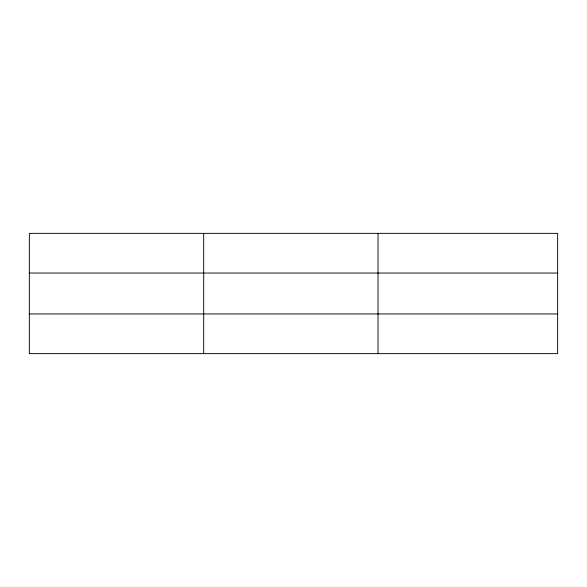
<?xml version="1.0" encoding="UTF-8"?>
<svg xmlns="http://www.w3.org/2000/svg" width="587" height="587" viewBox="0 0 587 587"><rect width="100%" height="100%" fill="white"/><g stroke="black" fill="none" stroke-linecap="round" stroke-linejoin="round"><path stroke-width="0.88" d="M203.689 353.638L203.689 233.362M378.028 353.638L378.028 233.362M557.65 313.95L557.65 353.638L29.35 353.638L29.35 233.362L557.65 233.362L557.65 313.95L29.35 313.95M29.35 273.05L557.65 273.05"/></g></svg>
